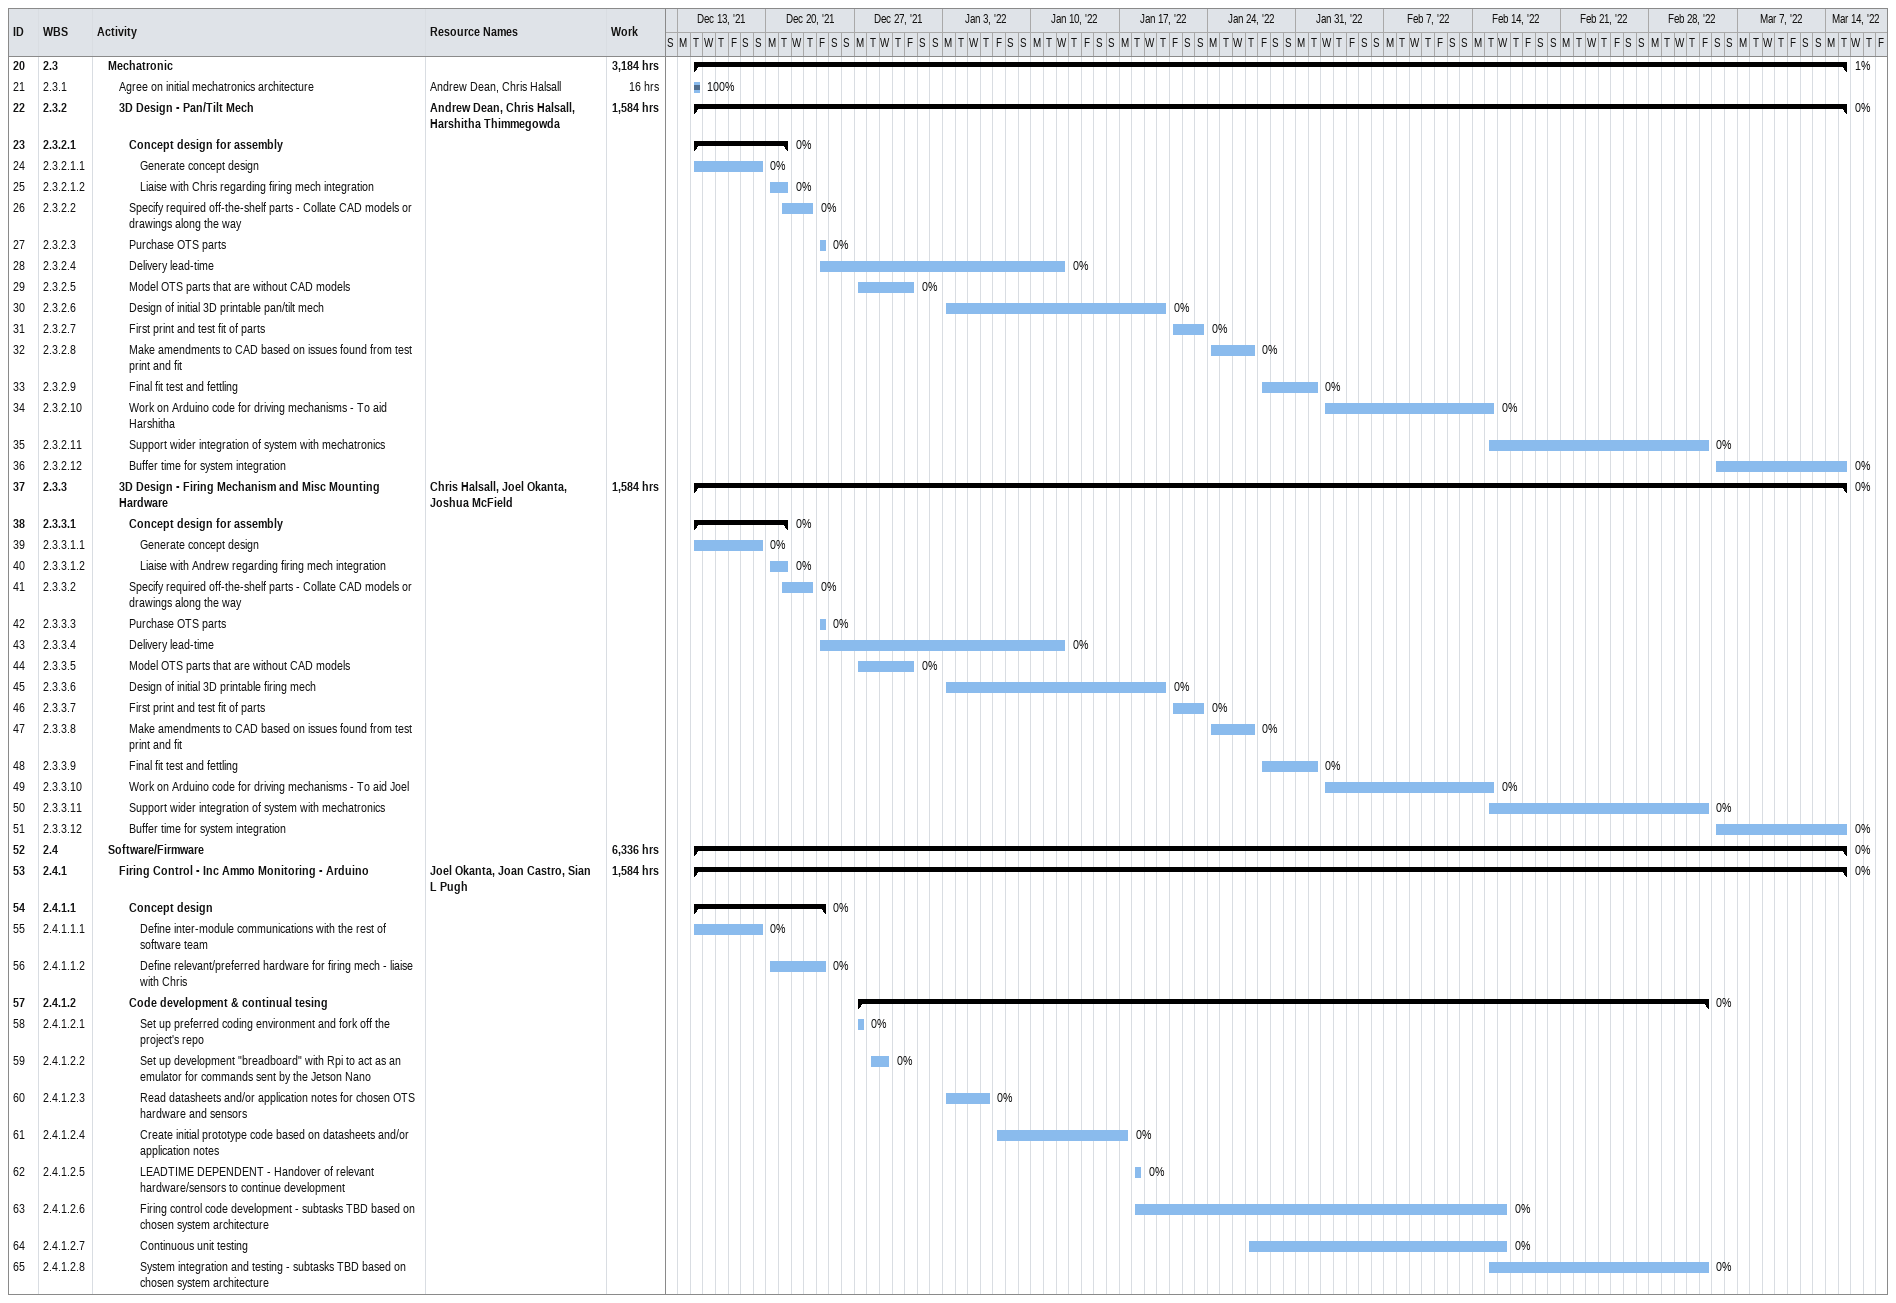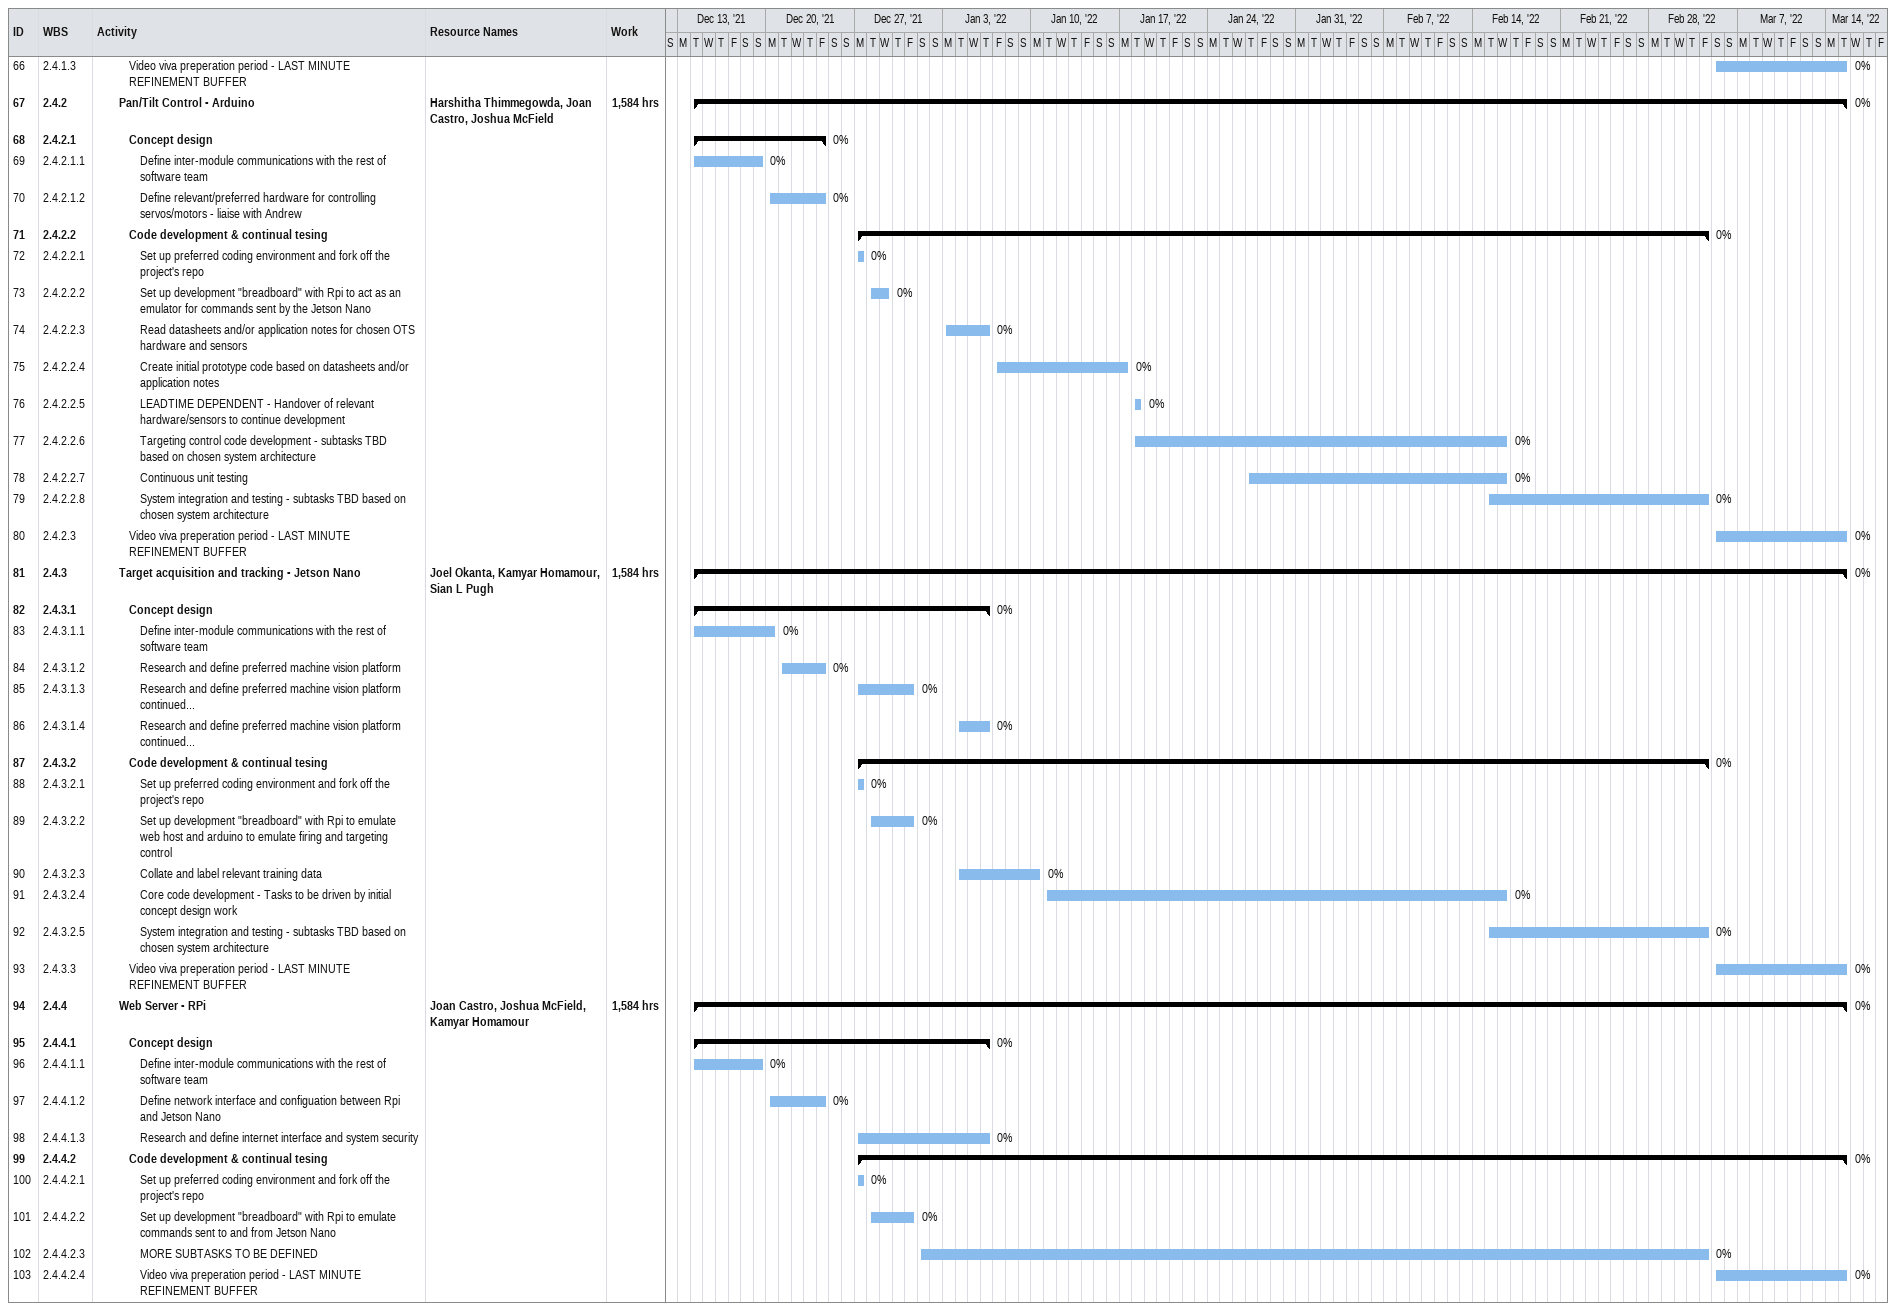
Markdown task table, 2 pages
| ID | WBS | Task | Start | Finish | Resources | % complete | Work (h) |
|---|---|---|---|---|---|---|---|
| 20 | 2.3 | **Mechatronic** | 2021-12-14 | 2022-03-15 |  | 1 | 3184 |
| 21 | 2.3.1 | Agree on initial mechatronics architecture | 2021-12-14 | 2021-12-14 | Andrew Dean, Chris Halsall | 100 | 16 |
| 22 | 2.3.2 | **3D Design - Pan/Tilt Mech** | 2021-12-14 | 2022-03-15 | Andrew Dean, Chris Halsall, Harshitha Thimmegowda | 0 | 1584 |
| 23 | 2.3.2.1 | **Concept design for assembly** | 2021-12-14 | 2021-12-21 |  | 0 |  |
| 24 | 2.3.2.1.1 | Generate concept design | 2021-12-14 | 2021-12-19 |  | 0 |  |
| 25 | 2.3.2.1.2 | Liaise with Chris regarding firing mech integration | 2021-12-20 | 2021-12-21 |  | 0 |  |
| 26 | 2.3.2.2 | Specify required off-the-shelf parts - Collate CAD models or drawings along the way | 2021-12-21 | 2021-12-23 |  | 0 |  |
| 27 | 2.3.2.3 | Purchase OTS parts | 2021-12-24 | 2021-12-24 |  | 0 |  |
| 28 | 2.3.2.4 | Delivery lead-time | 2021-12-24 | 2022-01-12 |  | 0 |  |
| 29 | 2.3.2.5 | Model OTS parts that are without CAD models | 2021-12-27 | 2021-12-31 |  | 0 |  |
| 30 | 2.3.2.6 | Design of initial 3D printable pan/tilt mech | 2022-01-03 | 2022-01-20 |  | 0 |  |
| 31 | 2.3.2.7 | First print and test fit of parts | 2022-01-21 | 2022-01-23 |  | 0 |  |
| 32 | 2.3.2.8 | Make amendments to CAD based on issues found from test print and fit | 2022-01-24 | 2022-01-27 |  | 0 |  |
| 33 | 2.3.2.9 | Final fit test and fettling | 2022-01-28 | 2022-02-01 |  | 0 |  |
| 34 | 2.3.2.10 | Work on Arduino code for driving mechanisms - To aid Harshitha | 2022-02-02 | 2022-02-15 |  | 0 |  |
| 35 | 2.3.2.11 | Support wider integration of system with mechatronics | 2022-02-15 | 2022-03-04 |  | 0 |  |
| 36 | 2.3.2.12 | Buffer time for system integration | 2022-03-05 | 2022-03-15 |  | 0 |  |
| 37 | 2.3.3 | **3D Design - Firing Mechanism and Misc Mounting Hardware** | 2021-12-14 | 2022-03-15 | Chris Halsall, Joel Okanta, Joshua McField | 0 | 1584 |
| 38 | 2.3.3.1 | **Concept design for assembly** | 2021-12-14 | 2021-12-21 |  | 0 |  |
| 39 | 2.3.3.1.1 | Generate concept design | 2021-12-14 | 2021-12-19 |  | 0 |  |
| 40 | 2.3.3.1.2 | Liaise with Andrew regarding firing mech integration | 2021-12-20 | 2021-12-21 |  | 0 |  |
| 41 | 2.3.3.2 | Specify required off-the-shelf parts - Collate CAD models or drawings along the way | 2021-12-21 | 2021-12-23 |  | 0 |  |
| 42 | 2.3.3.3 | Purchase OTS parts | 2021-12-24 | 2021-12-24 |  | 0 |  |
| 43 | 2.3.3.4 | Delivery lead-time | 2021-12-24 | 2022-01-12 |  | 0 |  |
| 44 | 2.3.3.5 | Model OTS parts that are without CAD models | 2021-12-27 | 2021-12-31 |  | 0 |  |
| 45 | 2.3.3.6 | Design of initial 3D printable firing mech | 2022-01-03 | 2022-01-20 |  | 0 |  |
| 46 | 2.3.3.7 | First print and test fit of parts | 2022-01-21 | 2022-01-23 |  | 0 |  |
| 47 | 2.3.3.8 | Make amendments to CAD based on issues found from test print and fit | 2022-01-24 | 2022-01-27 |  | 0 |  |
| 48 | 2.3.3.9 | Final fit test and fettling | 2022-01-28 | 2022-02-01 |  | 0 |  |
| 49 | 2.3.3.10 | Work on Arduino code for driving mechanisms - To aid Joel | 2022-02-02 | 2022-02-15 |  | 0 |  |
| 50 | 2.3.3.11 | Support wider integration of system with mechatronics | 2022-02-15 | 2022-03-04 |  | 0 |  |
| 51 | 2.3.3.12 | Buffer time for system integration | 2022-03-05 | 2022-03-15 |  | 0 |  |
| 52 | 2.4 | **Software/Firmware** | 2021-12-14 | 2022-03-15 |  | 0 | 6336 |
| 53 | 2.4.1 | **Firing Control - Inc Ammo Monitoring - Arduino** | 2021-12-14 | 2022-03-15 | Joel Okanta, Joan Castro, Sian L Pugh | 0 | 1584 |
| 54 | 2.4.1.1 | **Concept design** | 2021-12-14 | 2021-12-24 |  | 0 |  |
| 55 | 2.4.1.1.1 | Define inter-module communications with the rest of software team | 2021-12-14 | 2021-12-19 |  | 0 |  |
| 56 | 2.4.1.1.2 | Define relevant/preferred hardware for firing mech - liaise with Chris | 2021-12-20 | 2021-12-24 |  | 0 |  |
| 57 | 2.4.1.2 | **Code development & continual tesing** | 2021-12-27 | 2022-03-04 |  | 0 |  |
| 58 | 2.4.1.2.1 | Set up preferred coding environment and fork off the project's repo | 2021-12-27 | 2021-12-27 |  | 0 |  |
| 59 | 2.4.1.2.2 | Set up development "breadboard" with Rpi to act as an emulator for commands sent by the Jetson Nano | 2021-12-28 | 2021-12-29 |  | 0 |  |
| 60 | 2.4.1.2.3 | Read datasheets and/or application notes for chosen OTS hardware and sensors | 2022-01-03 | 2022-01-06 |  | 0 |  |
| 61 | 2.4.1.2.4 | Create initial prototype code based on datasheets and/or application notes | 2022-01-07 | 2022-01-17 |  | 0 |  |
| 62 | 2.4.1.2.5 | LEADTIME DEPENDENT - Handover of relevant hardware/sensors to continue development | 2022-01-18 | 2022-01-18 |  | 0 |  |
| 63 | 2.4.1.2.6 | Firing control code development - subtasks TBD based on chosen system architecture | 2022-01-18 | 2022-02-16 |  | 0 |  |
| 64 | 2.4.1.2.7 | Continuous unit testing | 2022-01-27 | 2022-02-16 |  | 0 |  |
| 65 | 2.4.1.2.8 | System integration and testing - subtasks TBD based on chosen system architecture | 2022-02-15 | 2022-03-04 |  | 0 |  |
| 66 | 2.4.1.3 | Video viva preperation period - LAST MINUTE REFINEMENT BUFFER | 2022-03-05 | 2022-03-15 |  | 0 |  |
| 67 | 2.4.2 | **Pan/Tilt Control - Arduino** | 2021-12-14 | 2022-03-15 | Harshitha Thimmegowda, Joan Castro, Joshua McField | 0 | 1584 |
| 68 | 2.4.2.1 | **Concept design** | 2021-12-14 | 2021-12-24 |  | 0 |  |
| 69 | 2.4.2.1.1 | Define inter-module communications with the rest of software team | 2021-12-14 | 2021-12-19 |  | 0 |  |
| 70 | 2.4.2.1.2 | Define relevant/preferred hardware for controlling servos/motors - liaise with Andrew | 2021-12-20 | 2021-12-24 |  | 0 |  |
| 71 | 2.4.2.2 | **Code development & continual tesing** | 2021-12-27 | 2022-03-04 |  | 0 |  |
| 72 | 2.4.2.2.1 | Set up preferred coding environment and fork off the project's repo | 2021-12-27 | 2021-12-27 |  | 0 |  |
| 73 | 2.4.2.2.2 | Set up development "breadboard" with Rpi to act as an emulator for commands sent by the Jetson Nano | 2021-12-28 | 2021-12-29 |  | 0 |  |
| 74 | 2.4.2.2.3 | Read datasheets and/or application notes for chosen OTS hardware and sensors | 2022-01-03 | 2022-01-06 |  | 0 |  |
| 75 | 2.4.2.2.4 | Create initial prototype code based on datasheets and/or application notes | 2022-01-07 | 2022-01-17 |  | 0 |  |
| 76 | 2.4.2.2.5 | LEADTIME DEPENDENT - Handover of relevant hardware/sensors to continue development | 2022-01-18 | 2022-01-18 |  | 0 |  |
| 77 | 2.4.2.2.6 | Targeting control code development - subtasks TBD based on chosen system architecture | 2022-01-18 | 2022-02-16 |  | 0 |  |
| 78 | 2.4.2.2.7 | Continuous unit testing | 2022-01-27 | 2022-02-16 |  | 0 |  |
| 79 | 2.4.2.2.8 | System integration and testing - subtasks TBD based on chosen system architecture | 2022-02-15 | 2022-03-04 |  | 0 |  |
| 80 | 2.4.2.3 | Video viva preperation period - LAST MINUTE REFINEMENT BUFFER | 2022-03-05 | 2022-03-15 |  | 0 |  |
| 81 | 2.4.3 | **Target acquisition and tracking - Jetson Nano** | 2021-12-14 | 2022-03-15 | Joel Okanta, Kamyar Homamour, Sian L Pugh | 0 | 1584 |
| 82 | 2.4.3.1 | **Concept design** | 2021-12-14 | 2022-01-06 |  | 0 |  |
| 83 | 2.4.3.1.1 | Define inter-module communications with the rest of software team | 2021-12-14 | 2021-12-20 |  | 0 |  |
| 84 | 2.4.3.1.2 | Research and define preferred machine vision platform | 2021-12-21 | 2021-12-24 |  | 0 |  |
| 85 | 2.4.3.1.3 | Research and define preferred machine vision platform continued... | 2021-12-27 | 2021-12-31 |  | 0 |  |
| 86 | 2.4.3.1.4 | Research and define preferred machine vision platform continued... | 2022-01-04 | 2022-01-06 |  | 0 |  |
| 87 | 2.4.3.2 | **Code development & continual tesing** | 2021-12-27 | 2022-03-04 |  | 0 |  |
| 88 | 2.4.3.2.1 | Set up preferred coding environment and fork off the project's repo | 2021-12-27 | 2021-12-27 |  | 0 |  |
| 89 | 2.4.3.2.2 | Set up development "breadboard" with Rpi to emulate web host and arduino to emulate firing and targeting control | 2021-12-28 | 2021-12-31 |  | 0 |  |
| 90 | 2.4.3.2.3 | Collate and label relevant training data | 2022-01-04 | 2022-01-10 |  | 0 |  |
| 91 | 2.4.3.2.4 | Core code development - Tasks to be driven by initial concept design work | 2022-01-11 | 2022-02-16 |  | 0 |  |
| 92 | 2.4.3.2.5 | System integration and testing - subtasks TBD based on chosen system architecture | 2022-02-15 | 2022-03-04 |  | 0 |  |
| 93 | 2.4.3.3 | Video viva preperation period - LAST MINUTE REFINEMENT BUFFER | 2022-03-05 | 2022-03-15 |  | 0 |  |
| 94 | 2.4.4 | **Web Server - RPi** | 2021-12-14 | 2022-03-15 | Joan Castro, Joshua McField, Kamyar Homamour | 0 | 1584 |
| 95 | 2.4.4.1 | **Concept design** | 2021-12-14 | 2022-01-06 |  | 0 |  |
| 96 | 2.4.4.1.1 | Define inter-module communications with the rest of software team | 2021-12-14 | 2021-12-19 |  | 0 |  |
| 97 | 2.4.4.1.2 | Define network interface and configuation between Rpi and Jetson Nano | 2021-12-20 | 2021-12-24 |  | 0 |  |
| 98 | 2.4.4.1.3 | Research and define internet interface and system security | 2021-12-27 | 2022-01-06 |  | 0 |  |
| 99 | 2.4.4.2 | **Code development & continual tesing** | 2021-12-27 | 2022-03-15 |  | 0 |  |
| 100 | 2.4.4.2.1 | Set up preferred coding environment and fork off the project's repo | 2021-12-27 | 2021-12-27 |  | 0 |  |
| 101 | 2.4.4.2.2 | Set up development "breadboard" with Rpi to emulate commands sent to and from Jetson Nano | 2021-12-28 | 2021-12-31 |  | 0 |  |
| 102 | 2.4.4.2.3 | MORE SUBTASKS TO BE DEFINED | 2022-01-01 | 2022-03-04 |  | 0 |  |
| 103 | 2.4.4.2.4 | Video viva preperation period - LAST MINUTE REFINEMENT BUFFER | 2022-03-05 | 2022-03-15 |  | 0 |  |
